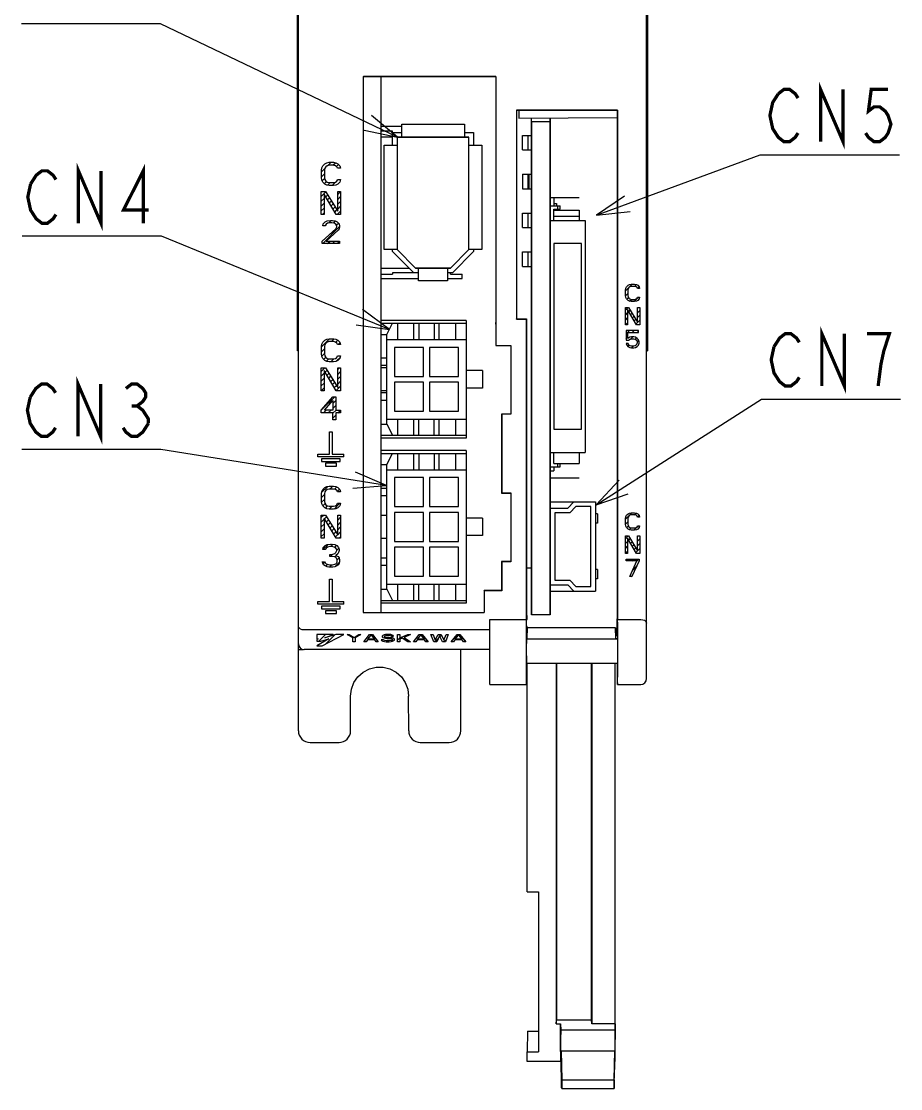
# Model space of a CAD drawing. Extents: x 133 to 209, y 184 to 330.
# Drawn here: x 133.4 to 209.2, y 183.5 to 275.5 of the extents above; entities that cross this region are included whole.
import ezdxf

# ---------------------------------------------------------------- set-up
doc = ezdxf.new("R2010")
doc.units = 0
doc.header["$LTSCALE"] = 32.5811
doc.header["$MEASUREMENT"] = 0
doc.layers.get('0').update_dxf_attribs({"linetype": 'CONTINUOUS'})
for name, color, linetype in [('ALL_AXIS', 7, 'CONTINUOUS'), ('ALL_CURVE', 7, 'CONTINUOUS'), ('ALL_FEATURES', 7, 'CONTINUOUS'), ('ALL_NOTE', 7, 'CONTINUOUS')]:
    doc.layers.add(name, color=color, linetype=linetype)

msp = doc.modelspace()

# ---------------------------------------------------------------- linework, layer by layer
at = {"color": 7, "linetype": 'Continuous'}
for p, q in [((178.947, 260.332), (181.447, 260.332)), ((179.247, 259.23), (181.447, 259.23)), ((179.247, 258.722), (181.447, 258.722)), ((181.447, 259.23), (181.447, 258.356)), ((181.447, 238.356), (181.447, 237.405)), ((179.797, 237.405), (181.447, 237.405)), ((178.947, 236.156), (181.447, 236.156)), ((176.947, 200.488), (176.947, 220.156)), ((176.947, 200.488), (177.947, 200.488)), ((177.947, 200.488), (177.947, 186.699)), ((176.996, 188.462), (176.947, 186.699)), ((176.996, 188.462), (177.947, 188.462)), ((176.947, 186.699), (177.947, 186.699)), ((176.947, 185.857), (176.947, 186.699)), ((179.882, 185.857), (176.947, 185.857)), ((184.547, 185.857), (184.512, 185.857))]:
    msp.add_line(p, q, dxfattribs=at)
at = {"color": 0, "linetype": 'Continuous'}
for p, q in [((179.247, 260.332), (179.247, 259.606)), ((179.247, 259.806), (179.497, 259.806)), ((179.497, 259.806), (179.497, 259.606)), ((179.497, 259.306), (179.497, 259.23)), ((178.947, 236.756), (179.247, 236.756)), ((179.247, 237.106), (179.247, 236.756)), ((177.347, 228.385), (176.947, 228.385))]:
    msp.add_line(p, q, dxfattribs=at)
at = {"layer": 'ALL_AXIS', "color": 0, "linetype": 'Continuous'}
for p, q in [((177.347, 266.856), (177.347, 267.166)), ((178.947, 266.856), (178.947, 267.18)), ((165.537, 233.181), (165.537, 230.681)), ((168.037, 230.681), (168.037, 233.181)), ((168.537, 233.181), (168.537, 230.681)), ((171.037, 230.681), (171.037, 233.181)), ((165.537, 230.681), (168.037, 230.681)), ((168.537, 230.681), (171.037, 230.681))]:
    msp.add_line(p, q, dxfattribs=at)
at = {"layer": 'ALL_AXIS', "color": 7, "linetype": 'Continuous'}
for p, q in [((165.537, 247.406), (165.537, 244.906)), ((168.037, 247.406), (165.537, 247.406)), ((168.037, 244.906), (168.037, 247.406)), ((168.537, 247.406), (168.537, 244.906)), ((171.037, 247.406), (168.537, 247.406)), ((171.037, 244.906), (171.037, 247.406)), ((165.537, 244.906), (168.037, 244.906)), ((168.537, 244.906), (171.037, 244.906)), ((165.537, 236.181), (165.537, 233.681)), ((168.037, 236.181), (165.537, 236.181)), ((168.037, 233.681), (168.037, 236.181)), ((168.537, 236.181), (168.537, 233.681)), ((171.037, 236.181), (168.537, 236.181)), ((171.037, 233.681), (171.037, 236.181)), ((165.537, 233.681), (168.037, 233.681)), ((168.537, 233.681), (171.037, 233.681)), ((168.037, 233.181), (165.537, 233.181)), ((171.037, 233.181), (168.537, 233.181)), ((176.934, 222.556), (176.899, 222.556)), ((184.743, 222.556), (184.56, 222.556)), ((184.743, 220.156), (176.899, 220.156))]:
    msp.add_line(p, q, dxfattribs=at)
at = {"layer": 'ALL_CURVE', "color": 0, "linetype": 'Continuous'}
for p, q in [((177.347, 266.856), (177.347, 224.356)), ((178.947, 224.356), (178.947, 266.856)), ((165.747, 265.531), (165.747, 255.831)), ((165.747, 265.531), (171.947, 265.531)), ((171.947, 255.831), (171.947, 265.531)), ((159.359, 263.058), (159.526, 263.228)), ((159.526, 263.228), (159.693, 263.314)), ((159.693, 263.314), (159.901, 263.356)), ((159.901, 263.101), (159.734, 263.058)), ((159.767, 263.066), (160.056, 263.356)), ((159.901, 263.356), (160.276, 263.356)), ((160.276, 263.101), (159.901, 263.101)), ((160.22, 263.101), (160.441, 263.322)), ((160.276, 263.356), (160.484, 263.314)), ((160.443, 263.058), (160.276, 263.101)), ((160.484, 263.314), (160.651, 263.228)), ((160.534, 262.996), (160.708, 263.17)), ((160.651, 263.228), (160.818, 263.058)), ((159.234, 262.675), (159.276, 262.888)), ((159.234, 262.534), (159.52, 262.82)), ((159.234, 262.037), (159.234, 262.675)), ((159.234, 262.115), (159.484, 262.365)), ((159.276, 262.888), (159.359, 263.058)), ((159.526, 262.846), (159.484, 262.675)), ((159.484, 262.675), (159.484, 262.037)), ((159.609, 262.973), (159.526, 262.846)), ((159.734, 263.058), (159.609, 262.973)), ((160.568, 262.973), (160.443, 263.058)), ((160.609, 262.846), (160.568, 262.973)), ((160.859, 262.846), (160.609, 262.846)), ((160.802, 262.846), (160.85, 262.893)), ((160.818, 263.058), (160.859, 262.846)), ((159.276, 261.824), (159.234, 262.037)), ((159.359, 261.654), (159.276, 261.824)), ((159.304, 261.767), (159.502, 261.964)), ((159.526, 261.484), (159.359, 261.654)), ((159.484, 262.037), (159.526, 261.867)), ((159.484, 261.527), (159.661, 261.704)), ((159.526, 261.867), (159.609, 261.739)), ((159.693, 261.399), (159.526, 261.484)), ((159.609, 261.739), (159.734, 261.654)), ((159.901, 261.356), (159.693, 261.399)), ((159.734, 261.654), (159.901, 261.611)), ((159.761, 261.385), (159.987, 261.611)), ((159.901, 261.611), (160.276, 261.611)), ((160.276, 261.356), (159.901, 261.356)), ((160.151, 261.356), (160.461, 261.666)), ((160.276, 261.611), (160.443, 261.654)), ((160.484, 261.399), (160.276, 261.356)), ((160.443, 261.654), (160.568, 261.739)), ((160.651, 261.484), (160.484, 261.399)), ((160.568, 261.739), (160.609, 261.867)), ((160.584, 261.79), (160.661, 261.867)), ((160.609, 261.867), (160.859, 261.867)), ((160.818, 261.654), (160.651, 261.484)), ((160.859, 261.867), (160.818, 261.654)), ((159.214, 258.856), (159.214, 260.856)), ((159.214, 260.838), (159.232, 260.856)), ((159.214, 260.856), (159.589, 260.856)), ((159.214, 260.419), (159.612, 260.818)), ((159.464, 260.601), (159.464, 258.856)), ((160.505, 258.856), (159.464, 260.601)), ((159.589, 260.856), (160.63, 259.154)), ((159.595, 260.381), (159.771, 260.558)), ((160.63, 259.154), (160.63, 260.856)), ((160.63, 260.856), (160.88, 260.856)), ((160.63, 260.579), (160.88, 260.829)), ((160.63, 260.16), (160.88, 260.41)), ((160.88, 260.856), (160.88, 258.856)), ((159.214, 260), (159.464, 260.25)), ((159.214, 259.581), (159.464, 259.831)), ((159.214, 259.162), (159.464, 259.412)), ((159.751, 260.119), (159.93, 260.298)), ((159.908, 259.857), (160.089, 260.038)), ((160.064, 259.594), (160.248, 259.778)), ((160.221, 259.332), (160.407, 259.518)), ((160.63, 259.741), (160.88, 259.991)), ((160.63, 259.323), (160.88, 259.573)), ((159.464, 258.856), (159.214, 258.856)), ((159.326, 258.856), (159.464, 258.994)), ((160.378, 259.07), (160.566, 259.259)), ((160.88, 258.856), (160.505, 258.856)), ((160.583, 258.856), (160.88, 259.154)), ((159.297, 256.569), (160.464, 257.633)), ((159.339, 257.888), (159.38, 258.058)), ((159.547, 257.888), (159.339, 257.888)), ((159.339, 256.356), (160.797, 257.814)), ((159.38, 258.058), (159.547, 258.228)), ((159.547, 258.228), (159.714, 258.314)), ((159.63, 258.016), (159.547, 257.888)), ((159.755, 258.101), (159.63, 258.016)), ((159.714, 258.314), (160.005, 258.356)), ((159.964, 258.143), (159.755, 258.101)), ((159.846, 258.119), (160.083, 258.356)), ((160.13, 258.143), (159.964, 258.143)), ((160.005, 258.356), (160.172, 258.356)), ((160.339, 258.101), (160.13, 258.143)), ((160.172, 258.356), (160.422, 258.314)), ((160.262, 258.116), (160.447, 258.301)), ((160.464, 258.016), (160.339, 258.101)), ((160.422, 258.314), (160.589, 258.228)), ((160.547, 257.888), (160.464, 258.016)), ((160.464, 257.633), (160.547, 257.803)), ((160.51, 257.945), (160.69, 258.125)), ((160.547, 257.803), (160.547, 257.888)), ((160.589, 258.228), (160.755, 258.058)), ((160.755, 257.633), (160.672, 257.505)), ((160.755, 258.058), (160.797, 257.888)), ((160.797, 257.803), (160.755, 257.633)), ((160.797, 257.888), (160.797, 257.803)), ((160.672, 257.505), (159.63, 256.569)), ((159.297, 256.356), (159.297, 256.569)), ((160.797, 256.356), (159.297, 256.356)), ((159.63, 256.569), (160.797, 256.569)), ((159.758, 256.356), (159.971, 256.569)), ((160.177, 256.356), (160.39, 256.569)), ((160.596, 256.356), (160.797, 256.557)), ((160.797, 256.569), (160.797, 256.356)), ((167.347, 254.231), (165.747, 255.831)), ((171.947, 255.831), (170.347, 254.231)), ((170.347, 254.231), (167.347, 254.231)), ((185.438, 252.295), (185.999, 252.856)), ((185.438, 252.346), (185.469, 252.505)), ((185.438, 251.867), (185.438, 252.346)), ((185.438, 251.876), (185.625, 252.064)), ((185.469, 252.505), (185.531, 252.633)), ((185.656, 252.473), (185.625, 252.346)), ((185.625, 252.346), (185.625, 251.867)), ((185.719, 252.569), (185.656, 252.473)), ((186.469, 252.473), (186.438, 252.569)), ((186.465, 252.485), (186.619, 252.639)), ((186.656, 252.473), (186.469, 252.473)), ((186.625, 252.633), (186.656, 252.473)), ((185.469, 251.707), (185.438, 251.867)), ((185.531, 251.58), (185.469, 251.707)), ((185.656, 251.452), (185.531, 251.58)), ((185.545, 251.565), (185.681, 251.701)), ((185.625, 251.867), (185.656, 251.739)), ((185.656, 251.739), (185.719, 251.643)), ((185.781, 251.388), (185.656, 251.452)), ((185.719, 251.643), (185.813, 251.58)), ((185.938, 251.356), (185.781, 251.388)), ((185.786, 251.387), (185.947, 251.548)), ((185.813, 251.58), (185.938, 251.548)), ((185.938, 251.548), (186.219, 251.548)), ((186.219, 251.356), (185.938, 251.356)), ((186.174, 251.356), (186.557, 251.739)), ((186.219, 251.548), (186.344, 251.58)), ((186.375, 251.388), (186.219, 251.356)), ((186.344, 251.58), (186.438, 251.643)), ((186.5, 251.452), (186.375, 251.388)), ((186.438, 251.643), (186.469, 251.739)), ((186.469, 251.739), (186.656, 251.739)), ((186.625, 251.58), (186.5, 251.452)), ((186.656, 251.739), (186.625, 251.58)), ((185.422, 249.356), (185.422, 250.856)), ((185.422, 250.604), (185.674, 250.856)), ((185.422, 250.856), (185.703, 250.856)), ((185.422, 250.185), (185.609, 250.373)), ((185.609, 250.665), (185.609, 249.356)), ((186.391, 249.356), (185.609, 250.665)), ((185.703, 250.856), (186.484, 249.58)), ((185.719, 250.482), (185.851, 250.614)), ((185.875, 250.219), (186.01, 250.354)), ((186.484, 249.58), (186.484, 250.856)), ((186.484, 250.829), (186.512, 250.856)), ((186.484, 250.856), (186.672, 250.856)), ((186.484, 250.41), (186.672, 250.597)), ((186.672, 250.856), (186.672, 249.356)), ((185.422, 249.766), (185.609, 249.954)), ((185.609, 249.356), (185.422, 249.356)), ((185.431, 249.356), (185.609, 249.535)), ((186.032, 249.957), (186.169, 250.095)), ((186.188, 249.695), (186.328, 249.835)), ((186.345, 249.433), (186.672, 249.76)), ((186.672, 249.356), (186.391, 249.356)), ((186.484, 249.991), (186.672, 250.178)), ((185.484, 248.856), (185.484, 248.026)), ((185.484, 248.572), (185.769, 248.856)), ((186.547, 248.856), (185.484, 248.856)), ((185.641, 248.186), (185.641, 248.697)), ((185.641, 248.697), (186.547, 248.697)), ((186.028, 248.697), (186.187, 248.856)), ((186.447, 248.697), (186.547, 248.797)), ((186.547, 248.697), (186.547, 248.856)), ((159.234, 247.455), (159.936, 248.156)), ((159.234, 247.475), (159.276, 247.688)), ((159.234, 246.837), (159.234, 247.475)), ((159.276, 247.688), (159.359, 247.858)), ((159.359, 247.858), (159.526, 248.028)), ((159.526, 247.646), (159.484, 247.475)), ((159.484, 247.475), (159.484, 246.837)), ((159.526, 248.028), (159.693, 248.114)), ((159.609, 247.773), (159.526, 247.646)), ((159.734, 247.858), (159.609, 247.773)), ((159.693, 248.114), (159.901, 248.156)), ((159.901, 247.901), (159.734, 247.858)), ((159.901, 248.156), (160.276, 248.156)), ((160.276, 247.901), (159.901, 247.901)), ((160.099, 247.901), (160.341, 248.143)), ((160.276, 248.156), (160.484, 248.114)), ((160.443, 247.858), (160.276, 247.901)), ((160.568, 247.773), (160.443, 247.858)), ((160.462, 247.845), (160.648, 248.03)), ((160.484, 248.114), (160.651, 248.028)), ((160.609, 247.646), (160.568, 247.773)), ((160.859, 247.646), (160.609, 247.646)), ((160.651, 248.028), (160.818, 247.858)), ((160.682, 247.646), (160.83, 247.794)), ((160.818, 247.858), (160.859, 247.646)), ((185.484, 248.153), (185.641, 248.309)), ((185.484, 248.026), (185.703, 248.026)), ((185.484, 247.739), (185.547, 247.611)), ((185.672, 247.739), (185.484, 247.739)), ((185.486, 247.736), (185.489, 247.739)), ((185.547, 247.611), (185.641, 247.484)), ((185.797, 248.282), (185.641, 248.186)), ((185.641, 247.484), (185.797, 247.388)), ((185.648, 247.479), (185.762, 247.593)), ((185.734, 247.611), (185.672, 247.739)), ((185.703, 248.026), (185.828, 248.122)), ((185.828, 247.548), (185.734, 247.611)), ((185.953, 248.314), (185.797, 248.282)), ((185.828, 248.122), (185.953, 248.154)), ((185.953, 247.516), (185.828, 247.548)), ((185.887, 248.137), (186.064, 248.314)), ((185.946, 247.358), (186.104, 247.516)), ((186.141, 248.314), (185.953, 248.314)), ((185.953, 248.154), (186.141, 248.154)), ((186.141, 247.516), (185.953, 247.516)), ((186.297, 248.282), (186.141, 248.314)), ((186.141, 248.154), (186.266, 248.122)), ((186.266, 247.548), (186.141, 247.516)), ((186.266, 248.122), (186.359, 248.058)), ((186.359, 247.611), (186.266, 247.548)), ((186.281, 248.112), (186.392, 248.223)), ((186.453, 248.186), (186.297, 248.282)), ((186.297, 247.388), (186.453, 247.484)), ((186.359, 248.058), (186.422, 247.963)), ((186.422, 247.707), (186.359, 247.611)), ((186.422, 247.963), (186.453, 247.867)), ((186.453, 247.803), (186.422, 247.707)), ((186.547, 248.058), (186.453, 248.186)), ((186.453, 247.865), (186.575, 247.987)), ((186.453, 247.867), (186.453, 247.803)), ((186.453, 247.484), (186.547, 247.611)), ((186.609, 247.899), (186.547, 248.058)), ((186.547, 247.611), (186.609, 247.771)), ((186.609, 247.771), (186.609, 247.899)), ((159.234, 247.036), (159.484, 247.286)), ((159.276, 246.624), (159.234, 246.837)), ((159.27, 246.653), (159.484, 246.867)), ((159.359, 246.454), (159.276, 246.624)), ((159.424, 246.388), (159.596, 246.56)), ((159.484, 246.837), (159.526, 246.667)), ((159.526, 246.667), (159.609, 246.539)), ((159.609, 246.539), (159.734, 246.454)), ((160.443, 246.454), (160.568, 246.539)), ((160.499, 246.206), (160.835, 246.542)), ((160.568, 246.539), (160.609, 246.667)), ((160.609, 246.667), (160.859, 246.667)), ((160.859, 246.667), (160.818, 246.454)), ((185.797, 247.388), (185.953, 247.356)), ((185.953, 247.356), (186.141, 247.356)), ((186.141, 247.356), (186.297, 247.388)), ((159.214, 243.656), (159.214, 245.656)), ((159.214, 245.339), (159.53, 245.656)), ((159.214, 245.656), (159.589, 245.656)), ((159.526, 246.284), (159.359, 246.454)), ((159.693, 246.199), (159.526, 246.284)), ((159.589, 245.656), (160.63, 243.954)), ((159.667, 246.212), (159.874, 246.418)), ((159.901, 246.156), (159.693, 246.199)), ((159.734, 246.454), (159.901, 246.411)), ((159.901, 246.411), (160.276, 246.411)), ((160.276, 246.156), (159.901, 246.156)), ((160.03, 246.156), (160.289, 246.415)), ((160.276, 246.411), (160.443, 246.454)), ((160.484, 246.199), (160.276, 246.156)), ((160.651, 246.284), (160.484, 246.199)), ((160.63, 243.954), (160.63, 245.656)), ((160.63, 245.5), (160.787, 245.656)), ((160.63, 245.656), (160.88, 245.656)), ((160.818, 246.454), (160.651, 246.284)), ((160.88, 245.656), (160.88, 243.656)), ((159.214, 244.921), (159.464, 245.171)), ((159.214, 244.502), (159.464, 244.752)), ((159.464, 245.401), (159.464, 243.656)), ((160.505, 243.656), (159.464, 245.401)), ((159.55, 245.257), (159.725, 245.432)), ((159.706, 244.994), (159.885, 245.173)), ((159.863, 244.732), (160.044, 244.913)), ((160.63, 245.081), (160.88, 245.331)), ((160.63, 244.662), (160.88, 244.912)), ((159.214, 244.083), (159.464, 244.333)), ((159.214, 243.664), (159.464, 243.914)), ((160.019, 244.47), (160.203, 244.653)), ((160.176, 244.208), (160.362, 244.393)), ((160.333, 243.945), (160.521, 244.133)), ((160.489, 243.683), (160.88, 244.074)), ((160.63, 244.243), (160.88, 244.493)), ((159.464, 243.656), (159.214, 243.656)), ((159.214, 242.007), (160.214, 243.156)), ((159.214, 241.988), (160.381, 243.156)), ((160.214, 243.156), (160.464, 243.156)), ((160.464, 243.156), (160.464, 242.007)), ((160.88, 243.656), (160.505, 243.656)), ((159.214, 241.752), (159.214, 242.007)), ((159.396, 241.752), (159.651, 242.007)), ((159.505, 242.007), (160.214, 242.816)), ((160.214, 242.007), (159.505, 242.007)), ((159.815, 241.752), (160.07, 242.007)), ((160.214, 242.57), (160.464, 242.82)), ((160.214, 242.816), (160.214, 242.007)), ((160.214, 242.151), (160.464, 242.401)), ((160.214, 241.732), (160.489, 242.007)), ((160.464, 242.007), (160.88, 242.007)), ((160.653, 241.752), (160.88, 241.98)), ((160.88, 242.007), (160.88, 241.752)), ((160.214, 241.752), (159.214, 241.752)), ((160.214, 241.156), (160.214, 241.752)), ((160.214, 241.313), (160.464, 241.563)), ((160.464, 241.156), (160.214, 241.156)), ((160.464, 241.752), (160.464, 241.156)), ((160.88, 241.752), (160.464, 241.752)), ((159.927, 238.216), (159.927, 240.136)), ((159.927, 240.136), (160.167, 240.136)), ((160.167, 240.136), (160.167, 238.216)), ((158.927, 237.976), (158.927, 238.216)), ((158.927, 238.216), (159.927, 238.216)), ((161.167, 237.976), (158.927, 237.976)), ((159.247, 237.816), (159.247, 237.576)), ((160.847, 237.816), (159.247, 237.816)), ((159.247, 237.576), (160.847, 237.576)), ((159.567, 237.416), (159.567, 237.176)), ((160.527, 237.416), (159.567, 237.416)), ((160.167, 238.216), (161.167, 238.216)), ((160.527, 237.176), (160.527, 237.416)), ((160.847, 237.576), (160.847, 237.816)), ((161.167, 237.976), (161.167, 238.216)), ((159.567, 237.176), (160.527, 237.176)), ((159.234, 234.775), (159.276, 234.988)), ((159.234, 234.137), (159.234, 234.775)), ((159.234, 234.469), (159.484, 234.719)), ((159.262, 234.916), (159.777, 235.431)), ((159.276, 234.988), (159.359, 235.158)), ((159.359, 235.158), (159.526, 235.328)), ((159.526, 234.946), (159.484, 234.775)), ((159.484, 234.775), (159.484, 234.137)), ((159.526, 235.328), (159.693, 235.414)), ((159.609, 235.073), (159.526, 234.946)), ((159.734, 235.158), (159.609, 235.073)), ((159.693, 235.414), (159.901, 235.456)), ((159.901, 235.201), (159.734, 235.158)), ((159.901, 235.456), (160.276, 235.456)), ((160.276, 235.201), (159.901, 235.201)), ((159.966, 235.201), (160.221, 235.456)), ((160.276, 235.456), (160.484, 235.414)), ((160.443, 235.158), (160.276, 235.201)), ((160.363, 235.179), (160.559, 235.375)), ((160.568, 235.073), (160.443, 235.158)), ((160.484, 235.414), (160.651, 235.328)), ((160.609, 234.946), (160.568, 235.073)), ((160.594, 234.992), (160.79, 235.187)), ((160.859, 234.946), (160.609, 234.946)), ((160.651, 235.328), (160.818, 235.158)), ((160.818, 235.158), (160.859, 234.946)), ((159.276, 233.924), (159.234, 234.137)), ((159.249, 234.065), (159.484, 234.301)), ((159.359, 233.754), (159.276, 233.924)), ((159.359, 233.756), (159.543, 233.941)), ((159.526, 233.584), (159.359, 233.754)), ((159.484, 234.137), (159.526, 233.967)), ((159.526, 233.967), (159.609, 233.839)), ((159.579, 233.557), (159.767, 233.746)), ((159.609, 233.839), (159.734, 233.754)), ((159.734, 233.754), (159.901, 233.711)), ((159.897, 233.457), (160.152, 233.711)), ((159.901, 233.711), (160.276, 233.711)), ((160.276, 233.711), (160.443, 233.754)), ((160.326, 233.466), (160.826, 233.967)), ((160.443, 233.754), (160.568, 233.839)), ((160.568, 233.839), (160.609, 233.967)), ((160.609, 233.967), (160.859, 233.967)), ((160.818, 233.754), (160.651, 233.584)), ((160.859, 233.967), (160.818, 233.754)), ((159.214, 230.956), (159.214, 232.956)), ((159.214, 232.956), (159.589, 232.956)), ((159.214, 232.773), (159.397, 232.956)), ((159.5, 232.64), (159.675, 232.815)), ((159.693, 233.499), (159.526, 233.584)), ((159.589, 232.956), (160.63, 231.254)), ((159.901, 233.456), (159.693, 233.499)), ((160.276, 233.456), (159.901, 233.456)), ((160.484, 233.499), (160.276, 233.456)), ((160.651, 233.584), (160.484, 233.499)), ((160.63, 231.254), (160.63, 232.956)), ((160.63, 232.956), (160.88, 232.956)), ((160.63, 232.933), (160.653, 232.956)), ((160.63, 232.514), (160.88, 232.764)), ((160.88, 232.956), (160.88, 230.956)), ((185.438, 232.608), (185.986, 233.156)), ((185.438, 232.646), (185.469, 232.805)), ((185.469, 232.805), (185.531, 232.933)), ((185.531, 232.933), (185.656, 233.06)), ((185.656, 232.773), (185.625, 232.646)), ((185.656, 233.06), (185.781, 233.124)), ((185.719, 232.869), (185.656, 232.773)), ((185.813, 232.933), (185.719, 232.869)), ((185.781, 233.124), (185.938, 233.156)), ((185.938, 232.965), (185.813, 232.933)), ((185.938, 233.156), (186.219, 233.156)), ((186.219, 232.965), (185.938, 232.965)), ((186.213, 232.965), (186.373, 233.125)), ((186.219, 233.156), (186.375, 233.124)), ((186.344, 232.933), (186.219, 232.965)), ((186.438, 232.869), (186.344, 232.933)), ((186.375, 233.124), (186.5, 233.06)), ((186.469, 232.773), (186.438, 232.869)), ((186.462, 232.794), (186.613, 232.945)), ((186.656, 232.773), (186.469, 232.773)), ((186.5, 233.06), (186.625, 232.933)), ((186.625, 232.933), (186.656, 232.773)), ((159.214, 232.354), (159.464, 232.604)), ((159.214, 231.935), (159.464, 232.185)), ((160.505, 230.956), (159.464, 232.701)), ((159.464, 232.701), (159.464, 230.956)), ((159.656, 232.378), (159.834, 232.556)), ((159.813, 232.116), (159.993, 232.296)), ((159.97, 231.854), (160.152, 232.036)), ((160.63, 232.095), (160.88, 232.345)), ((160.63, 231.677), (160.88, 231.927)), ((185.438, 232.167), (185.438, 232.646)), ((185.438, 232.189), (185.625, 232.376)), ((185.469, 232.007), (185.438, 232.167)), ((185.531, 231.88), (185.469, 232.007)), ((185.656, 231.752), (185.531, 231.88)), ((185.539, 231.872), (185.676, 232.009)), ((185.625, 232.646), (185.625, 232.167)), ((185.625, 232.167), (185.656, 232.039)), ((185.656, 232.039), (185.719, 231.943)), ((185.719, 231.943), (185.813, 231.88)), ((185.777, 231.69), (185.935, 231.848)), ((185.813, 231.88), (185.938, 231.848)), ((185.938, 231.848), (186.219, 231.848)), ((186.161, 231.656), (186.544, 232.039)), ((186.219, 231.848), (186.344, 231.88)), ((186.344, 231.88), (186.438, 231.943)), ((186.438, 231.943), (186.469, 232.039)), ((186.469, 232.039), (186.656, 232.039)), ((186.625, 231.88), (186.5, 231.752)), ((186.656, 232.039), (186.625, 231.88)), ((159.214, 231.516), (159.464, 231.766)), ((159.214, 231.098), (159.464, 231.348)), ((159.464, 230.956), (159.214, 230.956)), ((160.126, 231.591), (160.311, 231.776)), ((160.283, 231.329), (160.47, 231.516)), ((160.439, 231.067), (160.629, 231.256)), ((160.88, 230.956), (160.505, 230.956)), ((160.63, 231.258), (160.88, 231.508)), ((160.748, 230.956), (160.88, 231.089)), ((185.422, 229.656), (185.422, 231.156)), ((185.422, 231.156), (185.703, 231.156)), ((185.422, 230.917), (185.661, 231.156)), ((186.391, 229.656), (185.609, 230.965)), ((185.609, 230.965), (185.609, 229.656)), ((185.781, 231.688), (185.656, 231.752)), ((185.703, 231.156), (186.484, 229.88)), ((185.714, 230.79), (185.846, 230.922)), ((185.938, 231.656), (185.781, 231.688)), ((186.219, 231.656), (185.938, 231.656)), ((186.375, 231.688), (186.219, 231.656)), ((186.5, 231.752), (186.375, 231.688)), ((186.484, 229.88), (186.484, 231.156)), ((186.484, 231.156), (186.672, 231.156)), ((186.484, 231.141), (186.499, 231.156)), ((186.484, 230.722), (186.672, 230.91)), ((186.672, 231.156), (186.672, 229.656)), ((159.339, 229.988), (159.38, 230.158)), ((159.547, 229.988), (159.339, 229.988)), ((159.361, 229.988), (159.799, 230.426)), ((159.38, 230.158), (159.547, 230.328)), ((159.547, 230.328), (159.714, 230.414)), ((159.63, 230.116), (159.547, 229.988)), ((159.755, 230.201), (159.63, 230.116)), ((159.714, 230.414), (160.005, 230.456)), ((159.964, 230.243), (159.755, 230.201)), ((160.13, 230.243), (159.964, 230.243)), ((160.005, 230.456), (160.089, 230.456)), ((160.035, 230.243), (160.227, 230.436)), ((160.089, 230.456), (160.38, 230.414)), ((160.339, 230.201), (160.13, 230.243)), ((160.464, 230.116), (160.339, 230.201)), ((160.38, 230.414), (160.547, 230.328)), ((160.382, 230.171), (160.542, 230.331)), ((160.547, 229.988), (160.464, 230.116)), ((160.547, 230.328), (160.714, 230.158)), ((160.547, 229.918), (160.728, 230.099)), ((160.547, 229.903), (160.547, 229.988)), ((160.714, 230.158), (160.755, 229.988)), ((160.755, 229.988), (160.755, 229.903)), ((185.422, 230.498), (185.609, 230.685)), ((185.422, 230.079), (185.609, 230.266)), ((185.871, 230.527), (186.005, 230.662)), ((186.027, 230.265), (186.164, 230.402)), ((186.184, 230.003), (186.323, 230.143)), ((186.484, 230.304), (186.672, 230.491)), ((186.484, 229.885), (186.672, 230.072)), ((159.964, 229.392), (159.964, 229.563)), ((159.964, 229.563), (160.13, 229.563)), ((160.13, 229.392), (159.964, 229.392)), ((160.022, 229.392), (160.224, 229.594)), ((160.13, 229.563), (160.38, 229.648)), ((160.38, 229.35), (160.13, 229.392)), ((160.38, 229.648), (160.464, 229.733)), ((160.505, 229.265), (160.38, 229.35)), ((160.391, 229.343), (160.508, 229.459)), ((160.464, 229.733), (160.547, 229.903)), ((160.63, 229.605), (160.464, 229.477)), ((160.464, 229.477), (160.672, 229.392)), ((160.589, 229.094), (160.505, 229.265)), ((160.58, 229.113), (160.746, 229.279)), ((160.589, 228.924), (160.589, 229.094)), ((160.714, 229.733), (160.63, 229.605)), ((160.672, 229.392), (160.755, 229.265)), ((160.755, 229.903), (160.714, 229.733)), ((160.755, 229.265), (160.797, 229.094)), ((160.797, 229.094), (160.797, 228.924)), ((185.422, 229.66), (185.609, 229.847)), ((185.609, 229.656), (185.422, 229.656)), ((185.484, 228.997), (185.484, 229.156)), ((185.484, 229.156), (186.609, 229.156)), ((185.596, 228.997), (185.756, 229.156)), ((186.015, 228.997), (186.175, 229.156)), ((186.34, 229.741), (186.482, 229.883)), ((186.672, 229.656), (186.391, 229.656)), ((186.411, 228.974), (186.594, 229.156)), ((186.609, 229.156), (186.609, 228.997)), ((159.339, 228.797), (159.297, 228.924)), ((159.297, 228.924), (159.505, 228.924)), ((159.422, 228.669), (159.339, 228.797)), ((159.373, 228.744), (159.521, 228.892)), ((159.547, 228.584), (159.422, 228.669)), ((159.505, 228.924), (159.547, 228.839)), ((159.547, 228.839), (159.63, 228.754)), ((159.714, 228.499), (159.547, 228.584)), ((159.603, 228.555), (159.752, 228.704)), ((159.63, 228.754), (159.714, 228.711)), ((159.714, 228.711), (159.922, 228.669)), ((159.88, 228.456), (159.714, 228.499)), ((160.214, 228.456), (159.88, 228.456)), ((159.922, 228.669), (160.172, 228.669)), ((159.923, 228.456), (160.136, 228.669)), ((160.172, 228.669), (160.38, 228.711)), ((160.38, 228.499), (160.214, 228.456)), ((160.38, 228.711), (160.464, 228.754)), ((160.547, 228.584), (160.38, 228.499)), ((160.389, 228.503), (160.791, 228.905)), ((160.464, 228.754), (160.547, 228.839)), ((160.547, 228.839), (160.589, 228.924)), ((160.672, 228.669), (160.547, 228.584)), ((160.755, 228.797), (160.672, 228.669)), ((160.797, 228.924), (160.755, 228.797)), ((186.422, 228.997), (185.484, 228.997)), ((185.797, 227.656), (186.422, 228.997)), ((186.609, 228.997), (185.984, 227.656)), ((186.045, 228.189), (186.397, 228.54)), ((159.927, 225.516), (159.927, 227.436)), ((159.927, 227.436), (160.167, 227.436)), ((160.167, 227.436), (160.167, 225.516)), ((185.984, 227.656), (185.797, 227.656)), ((185.931, 227.656), (186.031, 227.756)), ((158.927, 225.276), (158.927, 225.516)), ((158.927, 225.516), (159.927, 225.516)), ((160.167, 225.516), (161.167, 225.516)), ((161.167, 225.276), (161.167, 225.516)), ((161.167, 225.276), (158.927, 225.276)), ((159.247, 225.116), (159.247, 224.876)), ((160.847, 225.116), (159.247, 225.116)), ((159.247, 224.876), (160.847, 224.876)), ((159.567, 224.716), (159.567, 224.476)), ((160.527, 224.716), (159.567, 224.716)), ((159.567, 224.476), (160.527, 224.476)), ((160.527, 224.476), (160.527, 224.716)), ((160.847, 224.876), (160.847, 225.116)), ((158.847, 222.674), (158.847, 222.283)), ((160.227, 222.674), (158.847, 222.674)), ((159, 222.087), (159.586, 222.674)), ((159.307, 221.696), (161.147, 222.674)), ((159.537, 222.38), (160.227, 222.674)), ((160.457, 222.674), (159.537, 222.38)), ((159.604, 221.854), (160.408, 222.658)), ((161.147, 222.674), (160.457, 222.674)), ((161.947, 222.362), (161.447, 222.674)), ((161.447, 222.674), (161.634, 222.674)), ((161.634, 222.674), (162.041, 222.416)), ((162.041, 222.416), (162.447, 222.674)), ((162.634, 222.674), (162.134, 222.362)), ((162.447, 222.674), (162.634, 222.674)), ((162.884, 222.036), (163.384, 222.674)), ((163.228, 222.253), (163.509, 222.619)), ((163.384, 222.674), (163.634, 222.674)), ((163.509, 222.619), (163.791, 222.253)), ((163.634, 222.674), (164.134, 222.036)), ((164.634, 222.633), (164.509, 222.579)), ((164.759, 222.66), (164.634, 222.633)), ((164.884, 222.674), (164.759, 222.66)), ((165.041, 222.674), (164.884, 222.674)), ((165.197, 222.66), (165.041, 222.674)), ((165.322, 222.619), (165.197, 222.66)), ((165.416, 222.565), (165.322, 222.619)), ((165.791, 222.036), (165.791, 222.674)), ((165.791, 222.674), (165.978, 222.674)), ((165.978, 222.674), (165.978, 222.362)), ((165.978, 222.362), (166.666, 222.674)), ((166.916, 222.674), (166.353, 222.416)), ((166.666, 222.674), (166.916, 222.674)), ((167.166, 222.036), (167.666, 222.674)), ((167.509, 222.253), (167.791, 222.619)), ((167.666, 222.674), (167.916, 222.674)), ((167.791, 222.619), (168.072, 222.253)), ((167.842, 222.552), (167.937, 222.647)), ((167.916, 222.674), (168.416, 222.036)), ((168.916, 222.036), (168.666, 222.674)), ((168.666, 222.674), (168.853, 222.674)), ((168.704, 222.576), (168.801, 222.674)), ((168.853, 222.674), (169.041, 222.185)), ((169.041, 222.185), (169.291, 222.674)), ((169.291, 222.674), (169.541, 222.674)), ((169.449, 222.483), (169.574, 222.609)), ((169.541, 222.674), (169.791, 222.185)), ((169.791, 222.185), (169.978, 222.674)), ((170.166, 222.674), (169.916, 222.036)), ((169.978, 222.674), (170.166, 222.674)), ((170.416, 222.036), (170.916, 222.674)), ((170.759, 222.253), (171.041, 222.619)), ((170.916, 222.674), (171.166, 222.674)), ((171.041, 222.619), (171.322, 222.253)), ((171.166, 222.674), (171.666, 222.036)), ((158.847, 222.283), (158.962, 222.283)), ((159.882, 222.283), (158.847, 221.696)), ((158.962, 222.283), (158.847, 222.234)), ((158.847, 222.234), (158.847, 222.087)), ((158.847, 222.087), (159.192, 222.087)), ((158.847, 221.696), (159.307, 221.696)), ((159.192, 222.087), (159.882, 222.283)), ((161.849, 222.423), (161.919, 222.493)), ((161.947, 222.036), (161.947, 222.362)), ((162.134, 222.036), (161.947, 222.036)), ((162.134, 222.362), (162.134, 222.036)), ((163.072, 222.036), (162.884, 222.036)), ((163.197, 222.199), (163.072, 222.036)), ((163.822, 222.199), (163.197, 222.199)), ((163.791, 222.253), (163.228, 222.253)), ((163.3, 222.199), (163.354, 222.253)), ((163.601, 222.5), (163.696, 222.595)), ((163.947, 222.036), (163.822, 222.199)), ((164.134, 222.036), (163.947, 222.036)), ((163.975, 222.036), (164.064, 222.125)), ((164.384, 222.212), (164.416, 222.158)), ((164.572, 222.212), (164.384, 222.212)), ((164.416, 222.158), (164.509, 222.09)), ((164.509, 222.579), (164.478, 222.524)), ((164.478, 222.524), (164.478, 222.47)), ((164.478, 222.47), (164.509, 222.416)), ((164.498, 222.559), (164.524, 222.585)), ((164.509, 222.416), (164.634, 222.362)), ((164.509, 222.09), (164.666, 222.05)), ((164.603, 222.172), (164.572, 222.212)), ((164.697, 222.131), (164.603, 222.172)), ((164.634, 222.362), (164.759, 222.335)), ((164.666, 222.511), (164.697, 222.552)), ((164.666, 222.484), (164.666, 222.511)), ((164.697, 222.443), (164.666, 222.484)), ((164.666, 222.05), (164.822, 222.036)), ((164.697, 222.552), (164.791, 222.579)), ((164.791, 222.416), (164.697, 222.443)), ((164.822, 222.118), (164.697, 222.131)), ((164.759, 222.335), (164.884, 222.321)), ((164.791, 222.579), (164.884, 222.592)), ((164.884, 222.402), (164.791, 222.416)), ((164.814, 222.037), (164.894, 222.118)), ((165.072, 222.118), (164.822, 222.118)), ((164.822, 222.036), (165.072, 222.036)), ((164.884, 222.592), (165.072, 222.592)), ((165.072, 222.402), (164.884, 222.402)), ((164.884, 222.321), (165.072, 222.321)), ((165.072, 222.592), (165.166, 222.579)), ((165.228, 222.389), (165.072, 222.402)), ((165.072, 222.321), (165.197, 222.307)), ((165.197, 222.131), (165.072, 222.118)), ((165.072, 222.036), (165.228, 222.05)), ((165.095, 222.318), (165.171, 222.394)), ((165.166, 222.579), (165.228, 222.552)), ((165.197, 222.307), (165.291, 222.28)), ((165.291, 222.158), (165.197, 222.131)), ((165.228, 222.552), (165.259, 222.524)), ((165.353, 222.362), (165.228, 222.389)), ((165.228, 222.05), (165.353, 222.077)), ((165.259, 222.524), (165.447, 222.524)), ((165.291, 222.28), (165.353, 222.24)), ((165.353, 222.199), (165.291, 222.158)), ((165.301, 222.524), (165.369, 222.592)), ((165.478, 222.307), (165.353, 222.362)), ((165.353, 222.24), (165.353, 222.199)), ((165.353, 222.077), (165.478, 222.131)), ((165.447, 222.524), (165.416, 222.565)), ((165.541, 222.253), (165.478, 222.307)), ((165.478, 222.131), (165.541, 222.185)), ((165.541, 222.185), (165.541, 222.253)), ((165.791, 222.176), (165.978, 222.364)), ((165.978, 222.036), (165.791, 222.036)), ((166.197, 222.348), (165.978, 222.253)), ((165.978, 222.253), (165.978, 222.036)), ((166.666, 222.036), (166.197, 222.348)), ((166.353, 222.416), (166.916, 222.036)), ((166.559, 222.107), (166.661, 222.208)), ((166.916, 222.036), (166.666, 222.036)), ((167.353, 222.036), (167.166, 222.036)), ((167.326, 222.036), (167.443, 222.153)), ((167.478, 222.199), (167.353, 222.036)), ((168.103, 222.199), (167.478, 222.199)), ((167.489, 222.199), (167.543, 222.253)), ((168.072, 222.253), (167.509, 222.253)), ((168.228, 222.036), (168.103, 222.199)), ((168.2, 222.073), (168.305, 222.177)), ((168.416, 222.036), (168.228, 222.036)), ((169.166, 222.036), (168.916, 222.036)), ((169.002, 222.036), (169.32, 222.355)), ((169.416, 222.552), (169.166, 222.036)), ((169.666, 222.036), (169.416, 222.552)), ((169.916, 222.036), (169.666, 222.036)), ((169.839, 222.036), (169.965, 222.162)), ((170.603, 222.036), (170.416, 222.036)), ((170.728, 222.199), (170.603, 222.036)), ((171.353, 222.199), (170.728, 222.199)), ((171.322, 222.253), (170.759, 222.253)), ((170.84, 222.199), (170.894, 222.253)), ((171.136, 222.495), (171.231, 222.59)), ((171.478, 222.036), (171.353, 222.199)), ((171.666, 222.036), (171.478, 222.036)), ((171.515, 222.036), (171.599, 222.121))]:
    msp.add_line(p, q, dxfattribs=at)
at = {"layer": 'ALL_CURVE', "color": 4, "linetype": 'Continuous'}
for p, q in [((185.531, 252.633), (185.656, 252.76)), ((185.656, 252.76), (185.781, 252.824)), ((185.813, 252.633), (185.719, 252.569)), ((185.781, 252.824), (185.938, 252.856)), ((185.938, 252.665), (185.813, 252.633)), ((185.938, 252.856), (186.219, 252.856)), ((186.219, 252.665), (185.938, 252.665)), ((186.219, 252.856), (186.375, 252.824)), ((186.344, 252.633), (186.219, 252.665)), ((186.438, 252.569), (186.344, 252.633)), ((186.375, 252.824), (186.5, 252.76)), ((186.5, 252.76), (186.625, 252.633))]:
    msp.add_line(p, q, dxfattribs=at)
at = {"layer": 'ALL_CURVE', "color": 2, "linetype": 'Continuous'}
msp.add_line((186.225, 252.663), (186.382, 252.821), dxfattribs=at)
at = {"layer": 'ALL_FEATURES', "color": 0, "linetype": 'Continuous'}
for p, q in [((157.247, 214.358), (157.247, 328.354)), ((187.247, 218.856), (187.247, 320.856)), ((187.327, 294.106), (187.327, 247.106)), ((162.838, 270.765), (162.838, 224.547)), ((164.347, 270.748), (164.347, 224.564)), ((174.247, 270.748), (174.247, 249.556)), ((174.264, 270.765), (174.264, 247.574)), ((162.855, 224.564), (162.855, 269.056)), ((176.038, 267.865), (176.038, 249.847)), ((176.038, 267.865), (176.056, 267.847)), ((176.056, 267.847), (176.056, 249.865)), ((176.247, 267.847), (176.056, 267.847)), ((176.247, 267.847), (176.247, 267.156)), ((184.739, 224.257), (184.739, 267.848)), ((184.756, 267.865), (184.756, 223.954)), ((177.347, 224.356), (177.347, 267.166)), ((178.947, 266.856), (177.347, 266.856)), ((178.947, 267.18), (178.947, 224.356)), ((165.747, 265.531), (165.747, 255.831)), ((171.947, 265.531), (165.747, 265.531)), ((171.947, 255.831), (171.947, 265.531)), ((176.547, 264.431), (176.547, 265.681)), ((176.547, 265.681), (177.347, 265.681)), ((177.047, 264.431), (177.047, 265.681)), ((173.047, 264.831), (173.047, 255.831)), ((176.547, 264.431), (177.347, 264.431)), ((176.547, 262.331), (176.547, 261.081)), ((176.547, 262.331), (177.347, 262.331)), ((177.047, 261.081), (177.047, 262.331)), ((177.097, 262.331), (177.097, 261.081)), ((176.547, 261.081), (177.347, 261.081)), ((178.947, 259.606), (179.797, 259.606)), ((179.597, 259.306), (179.597, 259.606)), ((179.797, 259.306), (179.797, 259.606)), ((176.547, 257.731), (176.547, 258.981)), ((176.547, 258.981), (177.347, 258.981)), ((177.047, 257.731), (177.047, 258.981)), ((179.247, 258.356), (179.247, 259.306)), ((179.247, 259.306), (179.797, 259.306)), ((176.547, 257.731), (177.347, 257.731)), ((165.747, 255.831), (167.347, 254.231)), ((170.347, 254.231), (171.947, 255.831)), ((173.047, 255.831), (171.947, 255.831)), ((172.347, 255.831), (172.347, 255.665)), ((179.247, 256.356), (179.247, 240.356)), ((167.181, 253.831), (165.347, 255.665)), ((172.347, 255.665), (170.513, 253.831)), ((176.547, 254.381), (176.547, 255.631)), ((176.547, 255.631), (177.347, 255.631)), ((177.047, 254.381), (177.047, 255.631)), ((164.347, 254.231), (166.781, 254.231)), ((167.347, 254.231), (170.347, 254.231)), ((167.597, 253.131), (167.597, 254.231)), ((170.097, 254.231), (170.097, 253.131)), ((176.547, 254.381), (177.347, 254.381)), ((164.347, 253.331), (167.597, 253.331)), ((167.597, 253.831), (165.347, 253.831)), ((170.097, 253.131), (167.597, 253.131)), ((170.513, 253.831), (170.097, 253.831)), ((170.097, 253.331), (171.367, 253.331)), ((170.367, 253.731), (170.367, 253.831)), ((170.367, 253.731), (171.367, 253.731)), ((171.367, 253.331), (171.367, 253.731)), ((176.038, 249.847), (176.056, 249.865)), ((176.038, 249.847), (176.886, 249.847)), ((176.056, 249.865), (176.903, 249.865)), ((176.886, 249.847), (176.886, 223.954)), ((176.903, 249.865), (176.903, 224.314)), ((175.547, 247.556), (175.564, 247.574)), ((175.547, 247.556), (175.547, 241.656)), ((175.564, 247.574), (175.564, 241.639)), ((187.247, 247.106), (187.327, 247.106)), ((175.547, 241.656), (175.564, 241.639)), ((171.717, 238.506), (171.717, 225.356)), ((179.247, 237.406), (179.247, 238.356)), ((179.247, 237.406), (179.797, 237.406)), ((179.597, 237.106), (179.597, 237.406)), ((179.797, 237.106), (179.797, 237.406)), ((164.857, 226.556), (164.857, 237.306)), ((178.947, 237.106), (179.797, 237.106)), ((175.564, 234.874), (175.547, 234.856)), ((175.547, 234.856), (175.547, 228.956)), ((175.564, 234.874), (175.564, 228.939)), ((178.947, 233.556), (180.47, 233.556)), ((179.347, 233.156), (179.347, 227.356)), ((173.117, 232.681), (173.117, 231.181)), ((164.857, 230.931), (164.347, 230.931)), ((173.117, 231.181), (171.717, 231.181)), ((165.537, 230.181), (165.537, 227.681)), ((168.037, 230.181), (165.537, 230.181)), ((168.037, 227.681), (168.037, 230.181)), ((168.537, 230.181), (168.537, 227.681)), ((171.037, 230.181), (168.537, 230.181)), ((171.037, 227.681), (171.037, 230.181)), ((164.857, 229.251), (164.347, 229.251)), ((164.857, 228.611), (164.347, 228.611)), ((175.547, 228.956), (175.564, 228.939)), ((165.537, 227.681), (168.037, 227.681)), ((168.537, 227.681), (171.037, 227.681)), ((164.347, 226.556), (164.857, 226.556)), ((164.857, 227.006), (171.717, 227.006)), ((164.857, 226.556), (165.357, 225.606)), ((165.787, 227.006), (165.787, 225.606)), ((167.187, 225.606), (167.187, 227.006)), ((167.637, 225.606), (167.637, 227.006)), ((168.937, 225.606), (168.937, 227.006)), ((169.387, 225.606), (169.387, 227.006)), ((170.787, 227.006), (170.787, 225.606)), ((173.264, 226.439), (173.247, 226.456)), ((173.247, 226.456), (173.247, 224.565)), ((173.747, 226.456), (173.247, 226.456)), ((173.264, 226.439), (173.264, 224.547)), ((174.764, 226.439), (173.264, 226.439)), ((173.747, 226.456), (173.747, 226.456)), ((174.747, 226.456), (173.747, 226.456)), ((178.947, 226.956), (180.47, 226.956)), ((164.347, 225.606), (171.717, 225.606)), ((162.838, 224.547), (162.855, 224.564)), ((162.838, 224.547), (173.264, 224.547)), ((162.855, 224.564), (173.247, 224.565)), ((171.717, 225.356), (164.347, 225.356)), ((173.247, 224.565), (173.264, 224.547)), ((173.747, 218.356), (173.747, 223.954)), ((173.747, 223.954), (176.886, 223.954)), ((176.906, 224.234), (176.903, 224.314)), ((176.903, 224.314), (176.947, 224.314)), ((176.909, 224.114), (176.906, 224.234)), ((176.912, 223.954), (176.909, 224.114)), ((176.912, 223.954), (176.947, 223.954)), ((176.947, 223.954), (176.947, 224.314)), ((178.947, 224.356), (177.347, 224.356)), ((173.747, 223.056), (157.747, 223.056)), ((157.247, 221.356), (157.689, 221.368)), ((173.747, 221.356), (157.747, 221.356)), ((173.747, 218.356), (176.899, 218.356)), ((161.745, 214.358), (161.746, 217.356)), ((166.749, 214.358), (166.748, 217.356)), ((171.247, 214.358), (171.247, 216.026))]:
    msp.add_line(p, q, dxfattribs=at)
at = {"layer": 'ALL_FEATURES', "color": 7, "linetype": 'Continuous'}
for p, q in [((157.167, 247.106), (157.167, 292.356)), ((162.838, 270.765), (162.855, 270.748)), ((162.838, 270.765), (174.264, 270.765)), ((162.855, 269.056), (162.855, 270.748)), ((171.847, 270.747), (162.855, 270.748)), ((174.247, 270.748), (171.847, 270.747)), ((174.264, 270.765), (174.247, 270.748)), ((162.855, 269.056), (162.855, 269.056)), ((176.038, 267.865), (184.756, 267.865)), ((184.747, 267.838), (176.247, 267.839)), ((184.756, 267.865), (184.747, 267.848)), ((176.247, 267.156), (184.747, 267.23)), ((166.147, 266.431), (164.347, 266.431)), ((165.347, 266.031), (164.347, 266.031)), ((165.347, 264.831), (165.347, 266.031)), ((165.347, 265.931), (166.147, 265.931)), ((166.147, 265.531), (166.147, 266.631)), ((166.147, 266.631), (171.547, 266.631)), ((171.547, 266.631), (171.547, 265.531)), ((171.547, 265.931), (172.347, 265.931)), ((172.347, 265.931), (172.347, 264.831)), ((165.347, 265.531), (164.347, 265.531)), ((164.647, 255.831), (164.647, 264.831)), ((164.647, 264.831), (165.747, 264.831)), ((171.947, 264.831), (173.047, 264.831)), ((178.947, 258.356), (181.947, 258.356)), ((181.947, 258.356), (181.947, 238.356)), ((165.747, 255.831), (164.647, 255.831)), ((165.347, 255.665), (165.347, 255.831)), ((181.647, 256.356), (179.247, 256.356)), ((181.647, 240.356), (181.647, 256.356)), ((164.347, 253.731), (165.347, 253.731)), ((165.347, 253.831), (165.347, 253.731)), ((171.717, 249.731), (164.347, 249.731)), ((164.347, 249.481), (171.717, 249.481)), ((164.857, 248.531), (165.357, 249.481)), ((165.787, 249.481), (165.787, 248.081)), ((167.187, 248.081), (167.187, 249.481)), ((167.637, 249.481), (167.637, 248.081)), ((168.937, 249.481), (168.937, 248.081)), ((169.387, 248.081), (169.387, 249.481)), ((170.787, 249.481), (170.787, 248.081)), ((171.717, 249.731), (171.717, 239.581)), ((174.247, 249.401), (174.247, 249.556)), ((174.247, 249.401), (174.247, 247.556)), ((164.347, 248.531), (164.857, 248.531)), ((164.857, 240.781), (164.857, 248.531)), ((164.857, 248.081), (171.717, 248.081)), ((174.247, 247.556), (174.264, 247.574)), ((174.247, 247.556), (175.547, 247.556)), ((174.264, 247.574), (175.564, 247.574)), ((157.247, 247.106), (157.167, 247.106)), ((164.857, 246.476), (164.347, 246.476)), ((164.857, 245.836), (164.347, 245.836)), ((164.857, 245.656), (164.347, 245.656)), ((173.117, 245.406), (171.717, 245.406)), ((173.117, 245.406), (173.117, 243.906)), ((165.537, 244.406), (165.537, 241.906)), ((168.037, 244.406), (165.537, 244.406)), ((168.037, 241.906), (168.037, 244.406)), ((168.537, 244.406), (168.537, 241.906)), ((171.037, 244.406), (168.537, 244.406)), ((171.037, 241.906), (171.037, 244.406)), ((173.117, 243.906), (171.717, 243.906)), ((164.857, 243.656), (164.347, 243.656)), ((164.857, 243.476), (164.347, 243.476)), ((164.857, 242.836), (164.347, 242.836)), ((164.857, 241.231), (171.717, 241.231)), ((165.537, 241.906), (168.037, 241.906)), ((165.787, 241.231), (165.787, 239.831)), ((167.187, 239.831), (167.187, 241.231)), ((167.637, 239.831), (167.637, 241.231)), ((168.537, 241.906), (171.037, 241.906)), ((168.937, 239.831), (168.937, 241.231)), ((169.387, 239.831), (169.387, 241.231)), ((170.787, 241.231), (170.787, 239.831)), ((174.747, 241.656), (174.747, 234.856)), ((174.747, 241.656), (174.764, 241.639)), ((175.547, 241.656), (174.747, 241.656)), ((174.764, 241.639), (174.764, 234.874)), ((175.564, 241.639), (174.764, 241.639)), ((164.347, 240.781), (164.857, 240.781)), ((164.857, 240.781), (165.357, 239.831)), ((179.247, 240.356), (181.647, 240.356)), ((164.347, 239.831), (171.717, 239.831)), ((171.717, 239.581), (164.347, 239.581)), ((171.717, 238.506), (164.347, 238.506)), ((164.347, 238.256), (171.717, 238.256)), ((164.857, 237.306), (165.357, 238.256)), ((165.787, 238.256), (165.787, 236.856)), ((167.187, 236.856), (167.187, 238.256)), ((167.637, 238.256), (167.637, 236.856)), ((168.937, 238.256), (168.937, 236.856)), ((169.387, 236.856), (169.387, 238.256)), ((170.787, 238.256), (170.787, 236.856)), ((178.947, 238.356), (181.947, 238.356)), ((164.347, 237.306), (164.857, 237.306)), ((164.857, 236.856), (171.717, 236.856)), ((164.857, 235.251), (164.347, 235.251)), ((164.857, 234.611), (164.347, 234.611)), ((174.747, 234.856), (174.764, 234.874)), ((174.747, 234.856), (175.547, 234.856)), ((174.764, 234.874), (175.564, 234.874)), ((178.947, 234.106), (182.847, 234.106)), ((180.47, 233.556), (180.97, 234.106)), ((181.147, 233.706), (180.647, 233.156)), ((182.447, 233.706), (181.147, 233.706)), ((182.447, 226.806), (182.447, 233.706)), ((182.847, 234.106), (182.847, 226.406)), ((164.857, 232.931), (164.347, 232.931)), ((180.647, 233.156), (179.347, 233.156)), ((183.037, 233.056), (182.847, 233.056)), ((183.037, 233.056), (183.037, 232.256)), ((173.117, 232.681), (171.717, 232.681)), ((183.037, 232.256), (182.847, 232.256)), ((174.747, 228.956), (174.764, 228.939)), ((174.747, 228.956), (174.747, 226.456)), ((175.547, 228.956), (174.747, 228.956)), ((174.764, 228.939), (174.764, 226.439)), ((175.564, 228.939), (174.764, 228.939)), ((183.037, 228.256), (182.847, 228.256)), ((183.037, 228.256), (183.037, 227.456)), ((179.347, 227.356), (180.647, 227.356)), ((180.647, 227.356), (181.147, 226.806)), ((183.037, 227.456), (182.847, 227.456)), ((174.764, 226.439), (174.747, 226.456)), ((178.947, 226.406), (182.847, 226.406)), ((180.97, 226.406), (180.47, 226.956)), ((181.147, 226.806), (182.447, 226.806)), ((176.881, 223.538), (176.877, 223.005)), ((176.886, 223.954), (176.881, 223.538)), ((184.756, 223.954), (186.747, 223.954)), ((176.877, 223.005), (176.874, 222.382)), ((176.919, 223.311), (176.947, 223.312)), ((176.948, 223.275), (176.921, 222.302)), ((176.947, 223.312), (176.947, 223.275)), ((176.948, 223.275), (184.545, 223.275)), ((184.545, 223.275), (184.572, 222.302)), ((184.723, 223.244), (184.695, 223.244)), ((184.695, 222.556), (184.695, 223.244)), ((176.894, 222.493), (176.892, 222.3)), ((176.921, 222.302), (176.892, 222.302)), ((176.892, 222.275), (184.75, 222.275)), ((184.75, 222.302), (184.572, 222.302)), ((179.473, 220.156), (179.473, 189.094)), ((179.483, 220.156), (179.483, 189.455)), ((182.511, 189.455), (182.511, 220.156)), ((182.521, 220.156), (182.521, 189.094)), ((184.547, 185.857), (184.547, 220.156)), ((184.743, 218.356), (186.747, 218.356)), ((158.247, 213.359), (160.745, 213.359)), ((167.749, 213.359), (170.247, 213.359)), ((179.473, 189.094), (179.483, 189.455)), ((179.473, 189.094), (179.847, 189.094)), ((179.483, 189.455), (182.511, 189.455)), ((179.847, 189.094), (179.861, 188.569)), ((179.847, 187.159), (179.847, 189.094)), ((182.521, 189.094), (182.511, 189.455)), ((184.547, 189.094), (182.521, 189.094)), ((184.547, 189.094), (184.533, 188.569)), ((184.533, 188.569), (179.861, 188.569)), ((179.861, 188.569), (179.861, 188.177)), ((184.533, 188.569), (184.533, 188.177)), ((179.92, 184.483), (179.847, 187.159)), ((179.878, 186.768), (184.516, 186.768)), ((179.878, 186.768), (179.945, 184.275)), ((184.449, 184.275), (184.516, 186.768)), ((184.474, 184.483), (184.547, 187.159)), ((179.945, 184.275), (184.449, 184.275)), ((179.945, 184.275), (179.945, 183.789)), ((184.449, 184.275), (184.449, 183.789)), ((179.94, 183.521), (184.454, 183.521))]:
    msp.add_line(p, q, dxfattribs=at)
for points in [[(176.919, 223.311), (176.917, 223.554), (176.914, 223.769), (176.912, 223.954)], [(184.723, 223.244), (184.726, 223.618), (184.73, 223.917), (184.734, 224.133), (184.739, 224.257)], [(184.743, 218.356), (184.744, 218.361), (184.75, 218.482), (184.756, 218.758), (184.761, 219.174), (184.764, 219.708), (184.767, 220.33), (184.769, 221.008), (184.769, 221.704), (184.767, 222.382), (184.764, 223.005), (184.761, 223.538), (184.756, 223.954)], [(186.747, 223.954), (186.917, 223.937), (187.06, 223.89), (187.165, 223.821), (187.227, 223.737), (187.247, 223.647)], [(176.899, 222.605), (176.897, 222.593), (176.894, 222.493)], [(176.902, 222.556), (176.901, 222.593), (176.899, 222.605)], [(184.74, 222.556), (184.741, 222.593), (184.743, 222.606)], [(184.743, 222.606), (184.744, 222.593), (184.747, 222.494), (184.75, 222.3), (184.752, 222.033), (184.753, 221.708), (184.753, 221.356)], [(176.874, 222.382), (176.873, 221.704), (176.873, 221.008), (176.874, 220.33), (176.877, 219.708), (176.881, 219.174), (176.886, 218.758), (176.891, 218.482), (176.897, 218.361), (176.899, 218.356)], [(176.892, 222.3), (176.89, 222.032), (176.888, 221.708), (176.888, 221.356)], [(176.888, 221.356), (176.888, 221.004), (176.89, 220.68), (176.892, 220.412), (176.894, 220.219), (176.897, 220.119), (176.899, 220.107)], [(184.753, 221.356), (184.753, 221.004), (184.752, 220.68), (184.75, 220.412), (184.747, 220.219), (184.744, 220.119), (184.743, 220.107)], [(176.899, 218.356), (176.903, 218.402), (176.909, 218.602), (176.915, 218.95), (176.919, 219.428), (176.922, 220.01), (176.923, 220.156)], [(176.899, 220.107), (176.901, 220.119), (176.902, 220.156)], [(184.719, 220.156), (184.719, 220.01), (184.723, 219.428), (184.727, 218.95), (184.732, 218.602), (184.738, 218.402), (184.743, 218.356)], [(184.743, 220.107), (184.741, 220.119), (184.74, 220.156)], [(157.247, 214.358), (157.266, 214.163), (157.323, 213.976), (157.416, 213.803), (157.54, 213.651), (157.691, 213.527), (157.864, 213.435), (158.052, 213.378), (158.247, 213.359)], [(160.745, 213.359), (160.94, 213.378), (161.127, 213.435), (161.3, 213.527), (161.452, 213.651), (161.576, 213.803), (161.669, 213.976), (161.726, 214.163), (161.745, 214.358)], [(166.749, 214.358), (166.768, 214.163), (166.825, 213.976), (166.918, 213.803), (167.042, 213.651), (167.194, 213.527), (167.367, 213.435), (167.554, 213.378), (167.749, 213.359)], [(170.247, 213.359), (170.442, 213.378), (170.63, 213.435), (170.803, 213.527), (170.954, 213.651), (171.078, 213.803), (171.171, 213.976), (171.228, 214.163), (171.247, 214.358)], [(179.878, 186.768), (179.875, 186.908), (179.872, 187.072), (179.869, 187.254), (179.866, 187.447), (179.864, 187.643), (179.862, 187.835), (179.861, 188.015), (179.861, 188.177)], [(184.533, 188.177), (184.533, 188.015), (184.532, 187.835), (184.53, 187.643), (184.528, 187.447), (184.525, 187.254), (184.522, 187.072), (184.519, 186.908), (184.516, 186.768)], [(179.94, 183.521), (179.94, 183.522), (179.937, 183.547), (179.934, 183.61), (179.931, 183.707), (179.928, 183.833), (179.926, 183.982), (179.923, 184.145), (179.921, 184.315), (179.92, 184.483)], [(184.454, 183.521), (184.454, 183.522), (184.457, 183.547), (184.46, 183.61), (184.463, 183.707), (184.466, 183.833), (184.468, 183.982), (184.471, 184.145), (184.473, 184.315), (184.474, 184.483)], [(179.945, 183.789), (179.944, 183.672), (179.943, 183.586), (179.942, 183.535), (179.94, 183.521)], [(184.449, 183.789), (184.45, 183.672), (184.451, 183.586), (184.452, 183.535), (184.454, 183.521)]]:
    msp.add_lwpolyline(points, dxfattribs=at)
at = {"layer": 'ALL_FEATURES', "color": 0, "linetype": 'Continuous'}
for points in [[(157.747, 223.056), (157.577, 223.075), (157.435, 223.126), (157.33, 223.198), (157.267, 223.284), (157.247, 223.374)], [(171.247, 216.026), (171.243, 218.713), (171.232, 221.356)], [(161.746, 217.356), (161.819, 217.954), (162.033, 218.519), (162.375, 219.014), (162.828, 219.415), (163.359, 219.694), (163.947, 219.839), (164.547, 219.839), (165.135, 219.694), (165.666, 219.415), (166.119, 219.014), (166.461, 218.519), (166.675, 217.954), (166.748, 217.356)]]:
    msp.add_lwpolyline(points, dxfattribs=at)
msp.add_arc((157.747, 221.856), 0.5, 180, 270, dxfattribs=at)
at = {"layer": 'ALL_FEATURES', "color": 7, "linetype": 'Continuous'}
msp.add_arc((186.747, 218.856), 0.5, 270, 0, dxfattribs=at)
at = {"layer": 'ALL_NOTE', "color": 2, "linetype": 'Continuous'}
for p, q in [((145.012, 275.285), (133.367, 275.285)), ((145.364, 275.285), (145.012, 275.285)), ((165.772, 265.534), (145.364, 275.285)), ((182.947, 258.793), (197.043, 264.003)), ((197.043, 264.003), (197.395, 264.003)), ((197.395, 264.003), (209.04, 264.003)), ((145.082, 256.98), (133.438, 256.98)), ((145.435, 256.98), (145.082, 256.98)), ((165.11, 248.937), (145.435, 256.98)), ((182.897, 233.849), (197.153, 242.949)), ((197.153, 242.949), (197.506, 242.949)), ((197.506, 242.949), (209.15, 242.949)), ((145.047, 238.602), (133.402, 238.602)), ((145.4, 238.602), (145.047, 238.602)), ((164.829, 235.514), (145.4, 238.602))]:
    msp.add_line(p, q, dxfattribs=at)
at = {"layer": 'ALL_NOTE', "color": 2, "linetype": 'Continuous', "const_width": 0.282}
for points in [[(198.608, 269.268), (199.093, 269.644), (199.579, 269.644), (200.064, 269.268), (200.306, 268.892)], [(202.247, 265.131), (202.247, 269.644), (204.188, 265.131), (204.188, 269.644)], [(208.07, 269.644), (206.614, 269.644), (206.371, 267.764), (206.857, 268.14), (207.342, 268.14), (207.827, 267.764), (208.07, 267.388), (208.312, 266.635), (208.07, 265.883), (207.827, 265.507), (207.342, 265.131), (206.857, 265.131), (206.371, 265.507), (206.129, 265.883)], [(200.306, 265.883), (200.064, 265.507), (199.579, 265.131), (199.093, 265.131), (198.608, 265.507), (198.366, 265.883), (198.123, 266.259), (197.881, 267.388), (198.123, 268.516), (198.608, 269.268)], [(138.29, 258.108), (138.29, 262.622), (140.23, 258.108), (140.23, 262.622)], [(143.869, 258.108), (143.869, 262.622), (142.171, 259.237), (144.354, 259.237)], [(134.165, 261.493), (134.651, 262.246), (135.136, 262.622), (135.621, 262.622), (136.106, 262.246), (136.349, 261.87)], [(136.349, 258.861), (136.106, 258.484), (135.621, 258.108), (135.136, 258.108), (134.651, 258.484), (134.408, 258.861), (134.165, 259.237), (133.923, 260.365), (134.165, 261.493)], [(198.233, 247.462), (198.719, 248.214), (199.204, 248.59), (199.689, 248.59), (200.174, 248.214), (200.417, 247.838)], [(202.357, 244.077), (202.357, 248.59), (204.298, 244.077), (204.298, 248.59)], [(207.209, 244.077), (207.452, 245.958), (207.695, 247.086), (207.937, 247.838), (208.18, 248.59), (206.239, 248.59)], [(200.417, 244.829), (200.174, 244.453), (199.689, 244.077), (199.204, 244.077), (198.719, 244.453), (198.476, 244.829), (198.233, 245.205), (197.991, 246.334), (198.233, 247.462)], [(138.254, 239.731), (138.254, 244.244), (140.195, 239.731), (140.195, 244.244)], [(134.13, 243.116), (134.615, 243.868), (135.101, 244.244), (135.586, 244.244), (136.071, 243.868), (136.314, 243.492)], [(142.378, 243.868), (142.864, 244.244), (143.349, 244.244), (143.834, 243.868), (144.077, 243.492), (144.077, 243.116), (143.834, 242.74), (143.349, 242.364), (143.834, 241.988), (144.077, 241.611), (144.319, 241.235), (144.319, 240.859)], [(136.314, 240.483), (136.071, 240.107), (135.586, 239.731), (135.101, 239.731), (134.615, 240.107), (134.373, 240.483), (134.13, 240.859), (133.888, 241.988), (134.13, 243.116)], [(142.864, 242.364), (143.349, 242.364)], [(144.319, 240.859), (143.834, 240.107), (143.349, 239.731), (142.864, 239.731), (142.378, 240.107), (142.136, 240.483)]]:
    msp.add_lwpolyline(points, dxfattribs=at)
at = {"layer": 'ALL_NOTE', "color": 2, "linetype": 'Continuous'}
for points in [[(162.923, 266.114), (165.772, 265.534), (163.531, 267.386)], [(185.349, 260.433), (182.947, 258.793), (185.838, 259.11)], [(162.232, 249.352), (165.11, 248.937), (162.765, 250.658)], [(161.932, 235.261), (164.829, 235.514), (162.154, 236.654)], [(184.895, 235.961), (182.897, 233.849), (185.654, 234.772)]]:
    msp.add_lwpolyline(points, dxfattribs=at)

doc.saveas('drawing.dxf')
